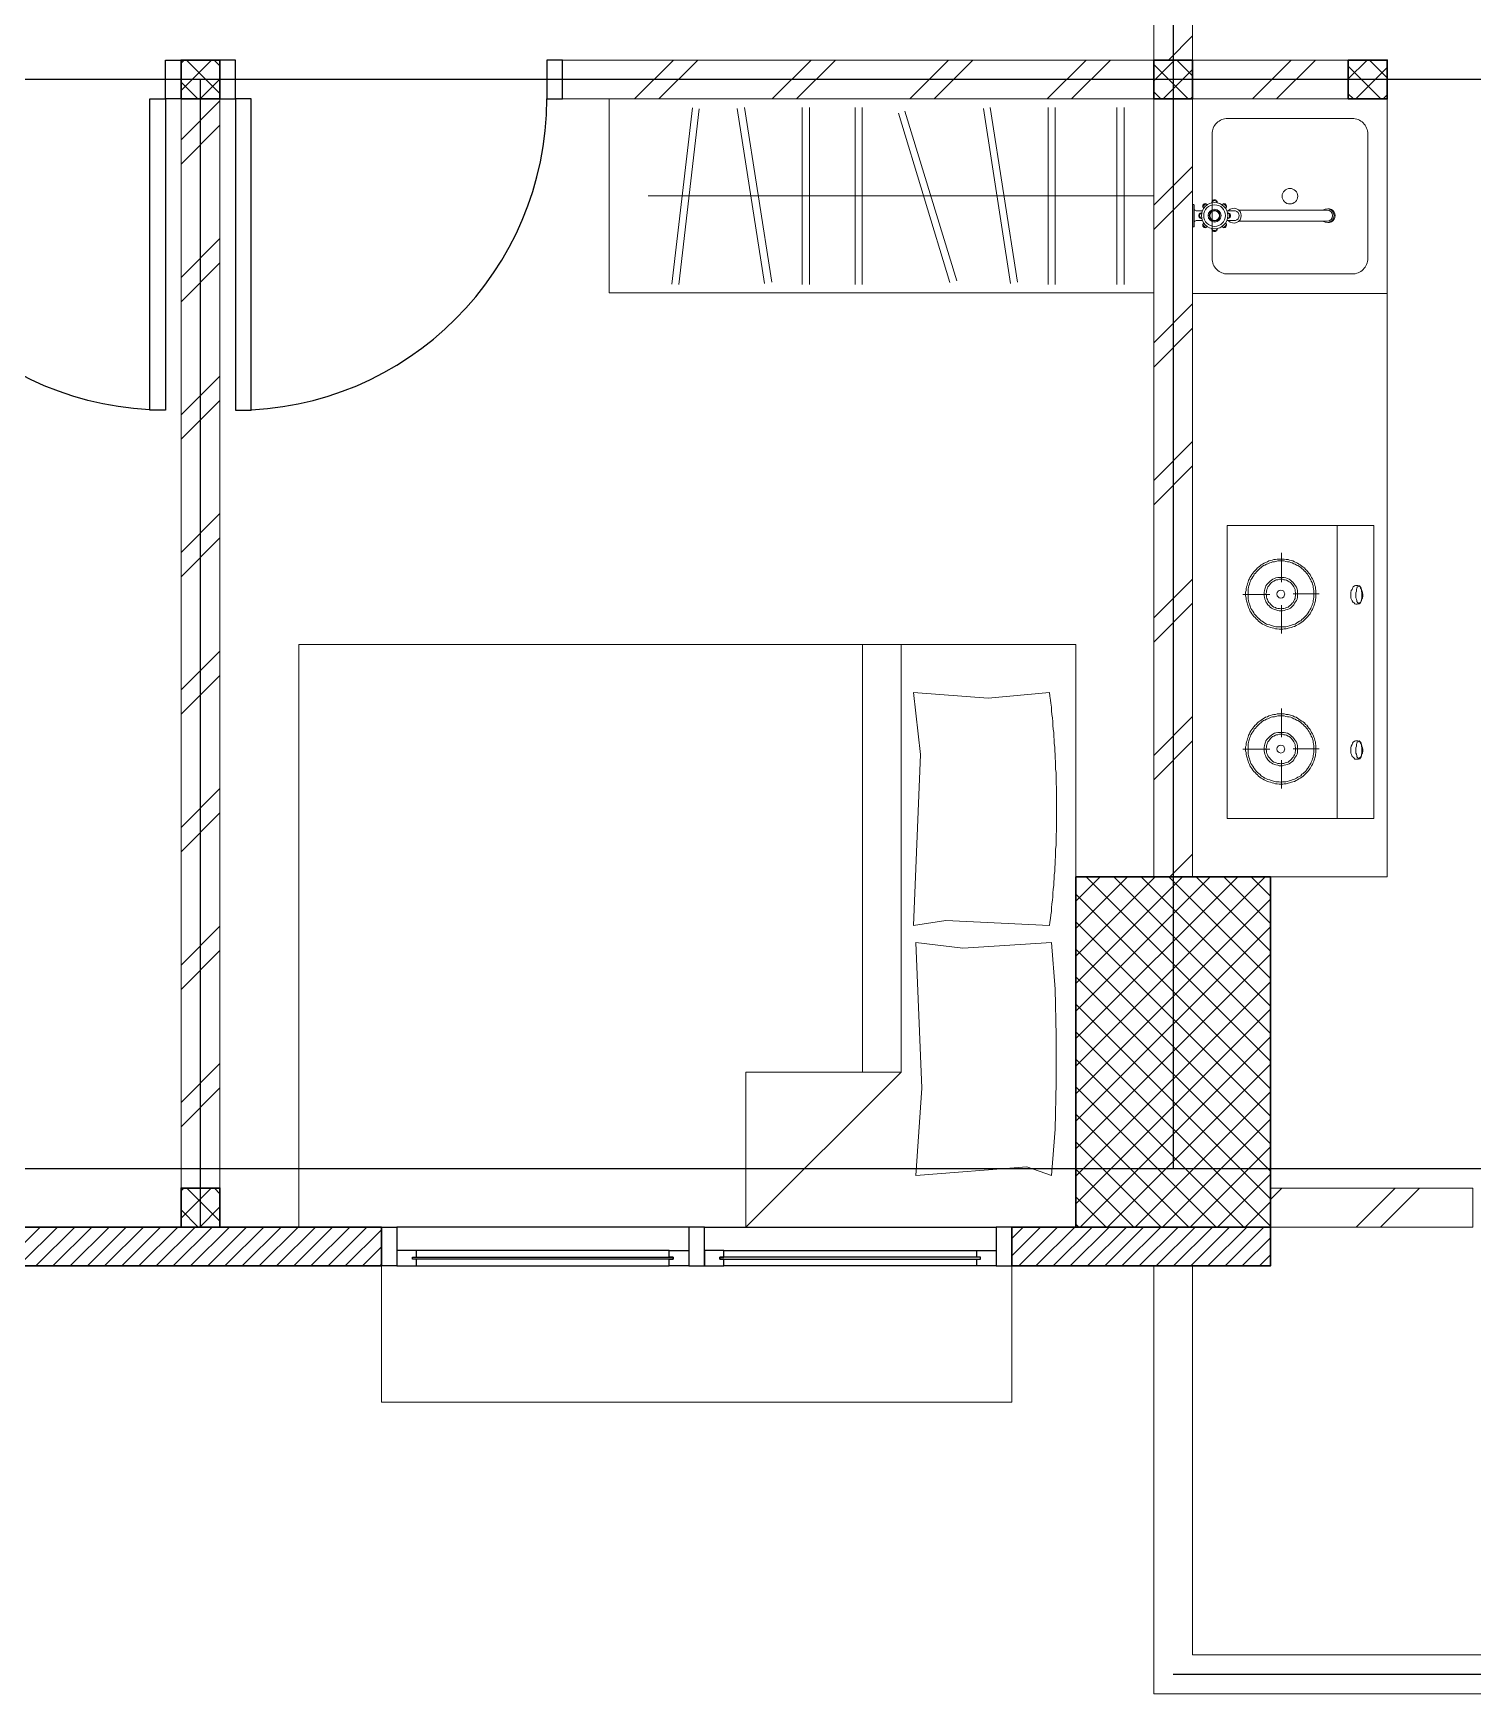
# Model space of a CAD drawing. Header units: millimetres. Extents: x -324 to 75, y -297 to 70.
# Drawn here: x -19.836 to -16.136, y 39.425 to 43.694 of the extents above; entities that cross this region are included whole.
import ezdxf

# ---------------------------------------------------------------- set-up
doc = ezdxf.new("R2010")
doc.units = ezdxf.units.MM
doc.layers.get('defpoints').update_dxf_attribs({"color": 1})
for name, color, linetype, lineweight in [('ars', 11, 'Continuous', 0), ('KOL', 1, 'Continuous', 30), ('KOLOM', 4, 'Continuous', 9), ('lan', 7, 'Continuous', 15), ('SANITAIR', 15, 'Continuous', 9), ('tem', 5, 'Continuous', 20)]:
    doc.layers.add(name, color=color, linetype=linetype, lineweight=lineweight)
doc.layers.add('as', color=1, linetype='Continuous', plot=False)
doc.layers.add('Kusen', color=30, linetype='Continuous')
pattern_1 = [(45, (68.1438, -0.8551), (-0.1767767, 0.1767767), []), (45, (68.2063, -0.8551), (-0.1767767, 0.1767767), [])]

# ---------------------------------------------------------------- blocks, each defined once
blk = doc.blocks.new('T. J1')
at = {"layer": 'Kusen'}
for p, q in [((-0.7188, 0.1), (-0.0688, 0.1)), ((0.7212, 0.1), (0.0712, 0.1)), ((-0.0688, 0.06), (-0.7188, 0.06)), ((0.0712, 0.06), (0.7212, 0.06)), ((-0.0188, 0), (-0.7688, 0)), ((0.0212, 0), (0.7712, 0))]:
    blk.add_line(p, q, dxfattribs=at)
for points in [[(-0.8088, 0), (-0.7688, 0), (-0.7688, 0.1), (-0.8088, 0.1)], [(-0.0188, 0), (0.0212, 0), (0.0212, 0.1), (-0.0188, 0.1)], [(0.8112, 0), (0.7712, 0), (0.7712, 0.1), (0.8112, 0.1)]]:
    blk.add_lwpolyline(points, close=True, dxfattribs=at)
for points in [[(-0.7188, 0.0775), (-0.7188, 0.06), (-0.7688, 0.06), (-0.7688, 0.1), (-0.7188, 0.1), (-0.7188, 0.0825), (-0.7288, 0.0825), (-0.7288, 0.0775), (-0.7188, 0.0775)], [(-0.0688, 0.0775), (-0.0688, 0.06), (-0.0188, 0.06), (-0.0188, 0.1), (-0.0688, 0.1), (-0.0688, 0.0825), (-0.0588, 0.0825), (-0.0588, 0.0775), (-0.0688, 0.0775)], [(0.0712, 0.0775), (0.0712, 0.06), (0.0212, 0.06), (0.0212, 0.1), (0.0712, 0.1), (0.0712, 0.0825), (0.0612, 0.0825), (0.0612, 0.0775), (0.0712, 0.0775)], [(0.7212, 0.0775), (0.7212, 0.06), (0.7712, 0.06), (0.7712, 0.1), (0.7212, 0.1), (0.7212, 0.0825), (0.7312, 0.0825), (0.7312, 0.0775), (0.7212, 0.0775)]]:
    blk.add_lwpolyline(points, dxfattribs=at)
at = {"layer": 'Kusen', "color": 141}
for points in [[(-0.7288, 0.0775), (-0.0588, 0.0775), (-0.0588, 0.0825), (-0.7288, 0.0825)], [(0.7312, 0.0775), (0.0612, 0.0775), (0.0612, 0.0825), (0.7312, 0.0825)]]:
    blk.add_lwpolyline(points, close=True, dxfattribs=at)
blk = doc.blocks.new('P.80')
at = {"layer": 'Kusen'}
for points in [[(-69.8094, -74.8368), (-69.7694, -74.8368), (-69.7694, -74.0368), (-69.8094, -74.0368)], [(-70.6094, -74.9368), (-70.5694, -74.9368), (-70.5694, -74.8368), (-70.6094, -74.8368)], [(-69.7694, -74.9368), (-69.7294, -74.9368), (-69.7294, -74.8368), (-69.7694, -74.8368)]]:
    blk.add_lwpolyline(points, close=True, dxfattribs=at)
blk.add_arc((-69.7694, -74.8368), 0.8, 90, 180, dxfattribs=at)
blk = doc.blocks.new('K 10.10')
at = {"layer": 'ars'}
h = blk.add_hatch(dxfattribs=at)
h.set_pattern_fill('_USER', color=256, scale=0.05, angle=45, double=1, pattern_type=0)
h.set_pattern_definition([(45, (0, 0), (-0.035355339, 0.035355339), []), (135, (0, 0), (-0.035355339, -0.035355339), [])])
h.paths.add_polyline_path([(1560.5383, 1380.4069), (1560.6383, 1380.4069), (1560.6383, 1380.5069), (1560.5383, 1380.5069)])
at = {"layer": 'KOL'}
blk.add_lwpolyline([(1560.5383, 1380.4069), (1560.6383, 1380.4069), (1560.6383, 1380.5069), (1560.5383, 1380.5069)], close=True, dxfattribs=at)
blk = doc.blocks.new('BED1')
at = {"color": 0, "linetype": 'Continuous'}
for points in [[(1.9976, 0), (1.9976, 1.4976), (0, 1.4976), (0, 0), (1.9976, 0)], [(1.5484, 1.0993), (1.1489, 1.0993), (1.1489, 1.4976), (1.5484, 1.0993)], [(1.9346, 1.3656), (1.9443, 1.2458), (1.9467, 1.1259), (1.9467, 1.0061), (1.9443, 0.8862), (1.9346, 0.7663), (1.707, 0.7809), (1.586, 0.7663), (1.6017, 1.1404), (1.586, 1.3656), (1.8717, 1.3426), (1.9346, 1.3656)], [(1.4492, 1.0993), (1.4492, 0)], [(1.5484, 1.0993), (1.5484, 0)], [(1.9298, 0.1235), (1.7724, 0.138), (1.5799, 0.1235), (1.5981, 0.2833), (1.5799, 0.7228), (1.6634, 0.7094), (1.9298, 0.7228)], [(1.9298, 0.1235), (1.931, 0.1332), (1.9322, 0.1429), (1.9334, 0.1513), (1.9346, 0.161), (1.9346, 0.1707), (1.9358, 0.1804), (1.937, 0.1889), (1.9383, 0.1985), (1.9383, 0.2082), (1.9395, 0.2179), (1.9407, 0.2264), (1.9407, 0.2361), (1.9419, 0.2458), (1.9419, 0.2542), (1.9431, 0.2639), (1.9431, 0.2736), (1.9443, 0.2833), (1.9443, 0.2918), (1.9455, 0.3015), (1.9455, 0.3111), (1.9455, 0.3208), (1.9467, 0.3293), (1.9467, 0.339), (1.9467, 0.3487), (1.9467, 0.3584), (1.9479, 0.3668), (1.9479, 0.3765), (1.9479, 0.3862), (1.9479, 0.3959), (1.9479, 0.4044), (1.9479, 0.414), (1.9479, 0.4237), (1.9479, 0.4334), (1.9479, 0.4419), (1.9479, 0.4516), (1.9479, 0.4613), (1.9479, 0.4709), (1.9479, 0.4794), (1.9467, 0.4891), (1.9467, 0.4988), (1.9467, 0.5085), (1.9467, 0.5169), (1.9455, 0.5266), (1.9455, 0.5363), (1.9455, 0.546), (1.9443, 0.5545), (1.9443, 0.5642), (1.9431, 0.5738), (1.9431, 0.5835), (1.9419, 0.592), (1.9419, 0.6017), (1.9407, 0.6114), (1.9407, 0.6199), (1.9395, 0.6295), (1.9383, 0.6392), (1.9383, 0.6489), (1.937, 0.6574), (1.9358, 0.6671), (1.9346, 0.6768), (1.9346, 0.6864), (1.9334, 0.6949), (1.9322, 0.7046), (1.931, 0.7143), (1.9298, 0.7228)]]:
    blk.add_lwpolyline(points, dxfattribs=at)
blk = doc.blocks.new('LEMARI1')
for points in [[(0.6998, 0.4988), (-0.6998, 0.4988)], [(-0.6998, 0), (0.6998, 0), (0.6998, 0.4988), (-0.6998, 0.4988), (-0.6998, 0)], [(-0.5387, 0.4758), (-0.4855, 0.023)], [(-0.4685, 0.0254), (-0.5206, 0.477)], [(-0.3002, 0.4746), (-0.3705, 0.0242)], [(-0.3523, 0.0218), (-0.2821, 0.4709)], [(-0.2034, 0.477), (-0.2034, 0.0218)], [(-0.1852, 0.0218), (-0.1852, 0.477)], [(-0.0678, 0.477), (-0.0678, 0.0218)], [(-0.0496, 0.0218), (-0.0496, 0.477)], [(0.1755, 0.4722), (0.0436, 0.0363)], [(0.3317, 0.4746), (0.2627, 0.0242)], [(0.2797, 0.0218), (0.3499, 0.4709)], [(0.4286, 0.477), (0.4286, 0.0218)], [(0.4467, 0.0218), (0.4467, 0.477)], [(0.6053, 0.477), (0.6053, 0.0218)], [(0.6235, 0.0218), (0.6235, 0.477)], [(0.0605, 0.0315), (0.1937, 0.4673)], [(0.6998, 0.2494), (-0.5993, 0.2494)]]:
    blk.add_lwpolyline(points)
blk = doc.blocks.new('typikal-1a')
at = {"layer": 'as'}
for p, q in [((0, 2.8), (6.2, 2.8)), ((2.5, -0.15), (2.5, 2.8))]:
    blk.add_line(p, q, dxfattribs=at)
at = {"layer": 'KOL'}
blk.add_lwpolyline([(2.035, -0.15), (2.96, -0.15), (2.96, -0.25), (2.035, -0.25)], close=True, dxfattribs=at)
at = {"layer": 'tem'}
for points in [[(0.05, 2.85), (-0.05, 2.85), (-0.05, 5.45), (0.05, 5.45)], [(1.57, 2.75), (0.05, 2.75), (0.05, 2.85), (1.57, 2.85)], [(0.05, 2.75), (-0.05, 2.75), (-0.05, 0.75), (0.05, 0.75)], [(2.45, 2.75), (2.55, 2.75), (2.55, -0.05), (2.45, -0.05)]]:
    blk.add_lwpolyline(points, close=True, dxfattribs=at)
at = {"layer": 'ars', "rotation": 180}
for name, p in [('LEMARI1', (0.7498, 2.75)), ('BED1', (2.2476, 1.3476))]:
    blk.add_blockref(name, p, dxfattribs=at)
at = {"layer": 'KOLOM', "extrusion": (0, 0, -1), "zscale": -1}
for p in [(-1560.5883, -1377.6569), (-1563.0883, -1377.6569), (-1563.0883, -1380.5569)]:
    blk.add_blockref('K 10.10', p, dxfattribs=at)
at = {"layer": 'Kusen', "xscale": -1, "rotation": 180}
for name, p in [('P.80', (72.1794, -72.0868)), ('T. J1', (1.2238, -0.15))]:
    blk.add_blockref(name, p, dxfattribs=at)
at = {"layer": 'Kusen', "rotation": 180}
blk.add_blockref('P.80', (-67.1794, -72.0868), dxfattribs=at)
blk = doc.blocks.new("k2'")
at = {"layer": 'ars'}
h = blk.add_hatch(dxfattribs=at)
h.set_pattern_fill('_USER', color=256, scale=0.05, angle=45, double=1, pattern_type=0)
h.set_pattern_definition([(45, (0, -4.95), (-0.03535534, 0.03535534), []), (135, (0, -4.95), (-0.03535534, -0.03535534), [])])
h.paths.add_polyline_path([(-0.25, -0.45), (0.25, -0.45), (0.25, 0.45), (-0.25, 0.45)])
at = {"layer": 'KOL'}
blk.add_lwpolyline([(-0.25, -0.45), (0.25, -0.45), (0.25, 0.45), (-0.25, 0.45)], close=True, dxfattribs=at)
blk = doc.blocks.new('KRAN DPR ATAS')
for p, q in [((-0.0289, 0), (0.0289, 0)), ((-0.0289, 0), (-0.0289, -0.0021)), ((0.0289, 0), (0.0289, -0.0021)), ((-0.0275, -0.0035), (0.0275, -0.0035)), ((-0.0127, -0.0092), (-0.0127, -0.0252)), ((0.0127, -0.0092), (0.0127, -0.0252)), ((-0.014, -0.1188), (-0.014, -0.3457)), ((-0.0127, -0.0877), (-0.0127, -0.1101)), ((0.0127, -0.0877), (0.0127, -0.1101)), ((0.014, -0.1188), (0.014, -0.3457))]:
    blk.add_line(p, q)
for radius in [0.0338, 0.0279, 0.0166, 0.0138, 0.0123]:
    blk.add_circle((0, -0.0564), radius)
for centre, radius, start, end in [((-0.0239, -0.0326), 0.00706, 39.002, 230.998), ((-0.0222, -0.0342), 0.00706, 58.1189, 211.8811), ((-0.0275, -0.0021), 0.00141, 180, 270), ((-0.0183, -0.0092), 0.00564, 0, 90), ((-0.0009, -0.0214), 0.00884, 254.902, 254.902), ((0, -0.0227), 0.00706, 354.002, 185.998), ((0, -0.025), 0.00706, 13.1189, 166.8811), ((0.0183, -0.0092), 0.00564, 90, 180), ((0.0239, -0.0326), 0.00706, 309.002, 140.998), ((0.0222, -0.0342), 0.00706, 328.1189, 121.8811), ((0.0275, -0.0021), 0.00141, 270, 0), ((-0.0338, -0.0564), 0.00706, 84.002, 275.998), ((-0.0315, -0.0564), 0.00706, 103.1189, 256.8811), ((-0.0239, -0.0803), 0.00706, 129.002, 320.998), ((-0.0222, -0.0787), 0.00706, 148.1189, 301.8811), ((0.0239, -0.0803), 0.00706, 219.002, 50.998), ((0.0222, -0.0787), 0.00706, 238.1189, 31.8811), ((0.0338, -0.0564), 0.00706, 264.002, 95.998), ((0.0315, -0.0564), 0.00706, 283.1189, 76.8811), ((0, -0.1058), 0.0191, 134.711, 45.289), ((0, -0.1058), 0.0134, 198.6717, 270), ((0, -0.0902), 0.00706, 174.002, 5.998), ((0, -0.0879), 0.00706, 193.1189, 346.8811), ((0, -0.1058), 0.0134, 270, 341.3283), ((0, -0.3457), 0.0178, 141.8277, 38.1723), ((0, -0.3484), 0.0178, 175.6641, 4.3359), ((0, -0.3457), 0.014, 180, 0)]:
    blk.add_arc(centre, radius, start, end)
blk = doc.blocks.new('KOMPOR')
for points in [[(0, 0.3765), (0, -0.3765)], [(0.0944, 0.3765), (0, 0.3765)], [(0.3765, 0.3765), (0.0944, 0.3765)], [(0.0944, 0.3765), (0.0944, -0.3765)], [(0.3765, -0.3765), (0.3765, 0.3765)], [(0.2373, 0.3063), (0.2373, 0.2312)], [(0.2385, 0.2906), (0.2337, 0.2906), (0.23, 0.2906), (0.2252, 0.2893), (0.2203, 0.2893), (0.2167, 0.2881), (0.2119, 0.2869), (0.2082, 0.2857), (0.2034, 0.2833), (0.1998, 0.2821), (0.1961, 0.2797), (0.1925, 0.2772), (0.1889, 0.276), (0.1852, 0.2724), (0.1816, 0.27), (0.178, 0.2676), (0.1755, 0.2639), (0.1719, 0.2615), (0.1695, 0.2579), (0.1671, 0.2542), (0.1634, 0.2506), (0.1622, 0.247), (0.1598, 0.2433), (0.1574, 0.2397), (0.1562, 0.2361), (0.1538, 0.2312), (0.1525, 0.2276), (0.1513, 0.2228), (0.1501, 0.2191), (0.1501, 0.2143), (0.1489, 0.2094), (0.1489, 0.2058), (0.1489, 0.201), (0.1489, 0.1961), (0.1489, 0.1913), (0.1501, 0.1864), (0.1501, 0.1828), (0.1513, 0.178), (0.1525, 0.1743), (0.1538, 0.1695), (0.1562, 0.1659), (0.1574, 0.161), (0.1598, 0.1574), (0.1622, 0.1538), (0.1634, 0.1501), (0.1671, 0.1465), (0.1695, 0.1429), (0.1719, 0.1404), (0.1755, 0.1368), (0.178, 0.1344), (0.1816, 0.1308), (0.1852, 0.1283), (0.1889, 0.1259), (0.1925, 0.1235), (0.1961, 0.1211), (0.1998, 0.1199), (0.2034, 0.1174), (0.2082, 0.1162), (0.2119, 0.115), (0.2167, 0.1138), (0.2203, 0.1126), (0.2252, 0.1114), (0.23, 0.1114), (0.2337, 0.1102), (0.2385, 0.1102), (0.2433, 0.1102), (0.2482, 0.1114), (0.253, 0.1114), (0.2567, 0.1126), (0.2615, 0.1138), (0.2651, 0.115), (0.27, 0.1162), (0.2736, 0.1174), (0.2785, 0.1199), (0.2821, 0.1211), (0.2857, 0.1235), (0.2893, 0.1259), (0.293, 0.1283), (0.2966, 0.1308), (0.299, 0.1344), (0.3027, 0.1368), (0.3051, 0.1404), (0.3087, 0.1429), (0.3111, 0.1465), (0.3136, 0.1501), (0.316, 0.1538), (0.3184, 0.1574), (0.3196, 0.161), (0.322, 0.1659), (0.3232, 0.1695), (0.3245, 0.1743), (0.3257, 0.178), (0.3269, 0.1828), (0.3281, 0.1864), (0.3281, 0.1913), (0.3293, 0.1961), (0.3293, 0.201), (0.3293, 0.2058), (0.3281, 0.2094), (0.3281, 0.2143), (0.3269, 0.2191), (0.3257, 0.2228), (0.3245, 0.2276), (0.3232, 0.2312), (0.322, 0.2361), (0.3196, 0.2397), (0.3184, 0.2433), (0.316, 0.247), (0.3136, 0.2506), (0.3111, 0.2542), (0.3087, 0.2579), (0.3051, 0.2615), (0.3027, 0.2639), (0.299, 0.2676), (0.2966, 0.27), (0.293, 0.2724), (0.2893, 0.276), (0.2857, 0.2772), (0.2821, 0.2797), (0.2785, 0.2821), (0.2736, 0.2833), (0.27, 0.2857), (0.2651, 0.2869), (0.2615, 0.2881), (0.2567, 0.2893), (0.253, 0.2893), (0.2482, 0.2906), (0.2433, 0.2906), (0.2385, 0.2906)], [(0.2385, 0.2857), (0.2349, 0.2857), (0.23, 0.2857), (0.2264, 0.2845), (0.2215, 0.2833), (0.2179, 0.2833), (0.2131, 0.2821), (0.2094, 0.2809), (0.2058, 0.2785), (0.2022, 0.2772), (0.1985, 0.2748), (0.1949, 0.2736), (0.1913, 0.2712), (0.1877, 0.2688), (0.1852, 0.2663), (0.1816, 0.2639), (0.1792, 0.2603), (0.1755, 0.2579), (0.1731, 0.2542), (0.1707, 0.2518), (0.1683, 0.2482), (0.1659, 0.2446), (0.1646, 0.2409), (0.1622, 0.2373), (0.161, 0.2337), (0.1586, 0.23), (0.1574, 0.2264), (0.1562, 0.2215), (0.1562, 0.2179), (0.155, 0.2131), (0.1538, 0.2094), (0.1538, 0.2046), (0.1538, 0.201), (0.1538, 0.1961), (0.1538, 0.1925), (0.155, 0.1877), (0.1562, 0.184), (0.1562, 0.1792), (0.1574, 0.1755), (0.1586, 0.1719), (0.161, 0.1671), (0.1622, 0.1634), (0.1646, 0.1598), (0.1659, 0.1562), (0.1683, 0.1525), (0.1707, 0.1501), (0.1731, 0.1465), (0.1755, 0.1441), (0.1792, 0.1404), (0.1816, 0.138), (0.1852, 0.1356), (0.1877, 0.132), (0.1913, 0.1308), (0.1949, 0.1283), (0.1985, 0.1259), (0.2022, 0.1235), (0.2058, 0.1223), (0.2094, 0.1211), (0.2131, 0.1199), (0.2179, 0.1186), (0.2215, 0.1174), (0.2264, 0.1162), (0.23, 0.1162), (0.2349, 0.1162), (0.2385, 0.1162), (0.2433, 0.1162), (0.247, 0.1162), (0.2518, 0.1162), (0.2554, 0.1174), (0.2603, 0.1186), (0.2639, 0.1199), (0.2676, 0.1211), (0.2724, 0.1223), (0.276, 0.1235), (0.2797, 0.1259), (0.2833, 0.1283), (0.2869, 0.1308), (0.2893, 0.132), (0.293, 0.1356), (0.2954, 0.138), (0.299, 0.1404), (0.3015, 0.1441), (0.3039, 0.1465), (0.3075, 0.1501), (0.3087, 0.1525), (0.3111, 0.1562), (0.3136, 0.1598), (0.316, 0.1634), (0.3172, 0.1671), (0.3184, 0.1719), (0.3196, 0.1755), (0.3208, 0.1792), (0.322, 0.184), (0.3232, 0.1877), (0.3232, 0.1925), (0.3232, 0.1961), (0.3232, 0.201), (0.3232, 0.2046), (0.3232, 0.2094), (0.3232, 0.2131), (0.322, 0.2179), (0.3208, 0.2215), (0.3196, 0.2264), (0.3184, 0.23), (0.3172, 0.2337), (0.316, 0.2373), (0.3136, 0.2409), (0.3111, 0.2446), (0.3087, 0.2482), (0.3075, 0.2518), (0.3039, 0.2542), (0.3015, 0.2579), (0.299, 0.2603), (0.2954, 0.2639), (0.293, 0.2663), (0.2893, 0.2688), (0.2869, 0.2712), (0.2833, 0.2736), (0.2797, 0.2748), (0.276, 0.2772), (0.2724, 0.2785), (0.2676, 0.2809), (0.2639, 0.2821), (0.2603, 0.2833), (0.2554, 0.2833), (0.2518, 0.2845), (0.247, 0.2857), (0.2433, 0.2857), (0.2385, 0.2857)], [(0.0436, 0.2228), (0.0472, 0.2228), (0.0496, 0.2215), (0.0533, 0.2191), (0.0545, 0.2155), (0.0557, 0.2119), (0.0581, 0.2094), (0.0593, 0.2046), (0.0593, 0.1998), (0.0593, 0.1949), (0.0593, 0.1901), (0.0569, 0.1864), (0.0557, 0.1828), (0.0533, 0.1792), (0.0508, 0.178), (0.0484, 0.1755), (0.046, 0.1743), (0.0424, 0.1743), (0.04, 0.1755), (0.0375, 0.178), (0.0339, 0.1792), (0.0327, 0.1828), (0.0315, 0.1864), (0.0291, 0.1901), (0.0278, 0.1949), (0.0278, 0.1998), (0.0291, 0.2046), (0.0303, 0.2094), (0.0315, 0.2119), (0.0339, 0.2155), (0.0351, 0.2191), (0.0375, 0.2215), (0.0412, 0.2228), (0.0436, 0.2228)], [(0.0375, 0.2215), (0.04, 0.2215), (0.04, 0.2203), (0.0424, 0.2179), (0.0436, 0.2155), (0.0448, 0.2119), (0.0448, 0.2082), (0.046, 0.2034), (0.046, 0.1998), (0.046, 0.1961), (0.046, 0.1913), (0.0448, 0.1877), (0.0436, 0.184), (0.0436, 0.1816), (0.0412, 0.178), (0.04, 0.1768), (0.0387, 0.1755), (0.0375, 0.1755), (0.0351, 0.1768), (0.0339, 0.178), (0.0327, 0.1816), (0.0315, 0.184), (0.0315, 0.1877), (0.0303, 0.1913), (0.0303, 0.1961), (0.0303, 0.1998), (0.0303, 0.2034), (0.0315, 0.2082), (0.0315, 0.2119), (0.0327, 0.2155), (0.0339, 0.2179), (0.0351, 0.2203), (0.0363, 0.2215), (0.0375, 0.2215)], [(0.2385, 0.2433), (0.2349, 0.2433), (0.23, 0.2433), (0.2264, 0.2421), (0.2215, 0.2409), (0.2179, 0.2385), (0.2143, 0.2361), (0.2119, 0.2337), (0.2082, 0.2312), (0.2058, 0.2276), (0.2034, 0.2252), (0.201, 0.2215), (0.1985, 0.2179), (0.1973, 0.2131), (0.1961, 0.2094), (0.1961, 0.2046), (0.1961, 0.201), (0.1961, 0.1961), (0.1961, 0.1925), (0.1973, 0.1877), (0.1985, 0.184), (0.201, 0.1804), (0.2034, 0.1768), (0.2058, 0.1731), (0.2082, 0.1707), (0.2119, 0.1671), (0.2143, 0.1646), (0.2179, 0.1622), (0.2215, 0.161), (0.2264, 0.1598), (0.23, 0.1586), (0.2349, 0.1574), (0.2385, 0.1574), (0.2433, 0.1574), (0.247, 0.1586), (0.2518, 0.1598), (0.2554, 0.161), (0.2591, 0.1622), (0.2627, 0.1646), (0.2663, 0.1671), (0.2688, 0.1707), (0.2724, 0.1731), (0.2748, 0.1768), (0.2772, 0.1804), (0.2785, 0.184), (0.2797, 0.1877), (0.2809, 0.1925), (0.2821, 0.1961), (0.2821, 0.201), (0.2821, 0.2046), (0.2809, 0.2094), (0.2797, 0.2131), (0.2785, 0.2179), (0.2772, 0.2215), (0.2748, 0.2252), (0.2724, 0.2276), (0.2688, 0.2312), (0.2663, 0.2337), (0.2627, 0.2361), (0.2591, 0.2385), (0.2554, 0.2409), (0.2518, 0.2421), (0.247, 0.2433), (0.2433, 0.2433), (0.2385, 0.2433)], [(0.2385, 0.2385), (0.2349, 0.2385), (0.2312, 0.2373), (0.2276, 0.2373), (0.224, 0.2361), (0.2203, 0.2337), (0.2179, 0.2324), (0.2143, 0.23), (0.2119, 0.2276), (0.2094, 0.2252), (0.207, 0.2215), (0.2058, 0.2191), (0.2034, 0.2155), (0.2022, 0.2119), (0.2022, 0.2082), (0.201, 0.2046), (0.201, 0.201), (0.201, 0.1973), (0.2022, 0.1925), (0.2022, 0.1889), (0.2034, 0.1864), (0.2058, 0.1828), (0.207, 0.1792), (0.2094, 0.1768), (0.2119, 0.1743), (0.2143, 0.1719), (0.2179, 0.1695), (0.2203, 0.1671), (0.224, 0.1659), (0.2276, 0.1646), (0.2312, 0.1634), (0.2349, 0.1634), (0.2385, 0.1622), (0.2421, 0.1634), (0.247, 0.1634), (0.2506, 0.1646), (0.253, 0.1659), (0.2567, 0.1671), (0.2603, 0.1695), (0.2627, 0.1719), (0.2651, 0.1743), (0.2676, 0.1768), (0.27, 0.1792), (0.2724, 0.1828), (0.2736, 0.1864), (0.2748, 0.1889), (0.276, 0.1925), (0.276, 0.1973), (0.2772, 0.201), (0.276, 0.2046), (0.276, 0.2082), (0.2748, 0.2119), (0.2736, 0.2155), (0.2724, 0.2191), (0.27, 0.2215), (0.2676, 0.2252), (0.2651, 0.2276), (0.2627, 0.23), (0.2603, 0.2324), (0.2567, 0.2337), (0.253, 0.2361), (0.2506, 0.2373), (0.247, 0.2373), (0.2421, 0.2385), (0.2385, 0.2385)], [(0.1404, 0.201), (0.207, 0.201)], [(0.2385, 0.2107), (0.2349, 0.2094), (0.2312, 0.2082), (0.23, 0.2046), (0.2288, 0.201), (0.23, 0.1961), (0.2312, 0.1937), (0.2349, 0.1913), (0.2385, 0.1901), (0.2433, 0.1913), (0.2458, 0.1937), (0.2482, 0.1961), (0.2494, 0.201), (0.2482, 0.2046), (0.2458, 0.2082), (0.2433, 0.2094), (0.2385, 0.2107)], [(0.2373, 0.0993), (0.2373, 0.1719)], [(0.3366, 0.1998), (0.2676, 0.1998)], [(0.2385, -0.1077), (0.2337, -0.1077), (0.23, -0.1077), (0.2252, -0.109), (0.2203, -0.109), (0.2167, -0.1102), (0.2119, -0.1114), (0.2082, -0.1126), (0.2034, -0.115), (0.1998, -0.1162), (0.1961, -0.1186), (0.1925, -0.1211), (0.1889, -0.1235), (0.1852, -0.1259), (0.1816, -0.1283), (0.178, -0.1308), (0.1755, -0.1344), (0.1719, -0.1368), (0.1695, -0.1404), (0.1671, -0.1441), (0.1634, -0.1477), (0.1622, -0.1513), (0.1598, -0.155), (0.1574, -0.1586), (0.1562, -0.1622), (0.1538, -0.1671), (0.1525, -0.1707), (0.1513, -0.1755), (0.1501, -0.1792), (0.1501, -0.184), (0.1489, -0.1889), (0.1489, -0.1925), (0.1489, -0.1973), (0.1489, -0.2022), (0.1489, -0.207), (0.1501, -0.2119), (0.1501, -0.2155), (0.1513, -0.2203), (0.1525, -0.224), (0.1538, -0.2288), (0.1562, -0.2324), (0.1574, -0.2373), (0.1598, -0.2409), (0.1622, -0.2446), (0.1634, -0.2482), (0.1671, -0.2518), (0.1695, -0.2554), (0.1719, -0.2579), (0.1755, -0.2615), (0.178, -0.2639), (0.1816, -0.2676), (0.1852, -0.27), (0.1889, -0.2724), (0.1925, -0.2748), (0.1961, -0.2772), (0.1998, -0.2785), (0.2034, -0.2809), (0.2082, -0.2821), (0.2119, -0.2833), (0.2167, -0.2845), (0.2203, -0.2857), (0.2252, -0.2869), (0.23, -0.2869), (0.2337, -0.2881), (0.2385, -0.2881), (0.2433, -0.2881), (0.2482, -0.2869), (0.253, -0.2869), (0.2567, -0.2857), (0.2615, -0.2845), (0.2651, -0.2833), (0.27, -0.2821), (0.2736, -0.2809), (0.2785, -0.2785), (0.2821, -0.2772), (0.2857, -0.2748), (0.2893, -0.2724), (0.293, -0.27), (0.2966, -0.2676), (0.299, -0.2639), (0.3027, -0.2615), (0.3051, -0.2579), (0.3087, -0.2554), (0.3111, -0.2518), (0.3136, -0.2482), (0.316, -0.2446), (0.3184, -0.2409), (0.3196, -0.2373), (0.322, -0.2324), (0.3232, -0.2288), (0.3245, -0.224), (0.3257, -0.2203), (0.3269, -0.2155), (0.3281, -0.2119), (0.3281, -0.207), (0.3293, -0.2022), (0.3293, -0.1973), (0.3293, -0.1925), (0.3281, -0.1889), (0.3281, -0.184), (0.3269, -0.1792), (0.3257, -0.1755), (0.3245, -0.1707), (0.3232, -0.1671), (0.322, -0.1622), (0.3196, -0.1586), (0.3184, -0.155), (0.316, -0.1513), (0.3136, -0.1477), (0.3111, -0.1441), (0.3087, -0.1404), (0.3051, -0.1368), (0.3027, -0.1344), (0.299, -0.1308), (0.2966, -0.1283), (0.293, -0.1259), (0.2893, -0.1235), (0.2857, -0.1211), (0.2821, -0.1186), (0.2785, -0.1162), (0.2736, -0.115), (0.27, -0.1126), (0.2651, -0.1114), (0.2615, -0.1102), (0.2567, -0.109), (0.253, -0.109), (0.2482, -0.1077), (0.2433, -0.1077), (0.2385, -0.1077)], [(0.2385, -0.1126), (0.2349, -0.1126), (0.23, -0.1126), (0.2264, -0.1138), (0.2215, -0.115), (0.2179, -0.115), (0.2131, -0.1162), (0.2094, -0.1174), (0.2058, -0.1199), (0.2022, -0.1211), (0.1985, -0.1235), (0.1949, -0.1247), (0.1913, -0.1271), (0.1877, -0.1295), (0.1852, -0.132), (0.1816, -0.1344), (0.1792, -0.138), (0.1755, -0.1404), (0.1731, -0.1441), (0.1707, -0.1465), (0.1683, -0.1501), (0.1659, -0.1538), (0.1646, -0.1574), (0.1622, -0.161), (0.161, -0.1646), (0.1586, -0.1683), (0.1574, -0.1719), (0.1562, -0.1768), (0.1562, -0.1804), (0.155, -0.1852), (0.1538, -0.1889), (0.1538, -0.1937), (0.1538, -0.1973), (0.1538, -0.2022), (0.1538, -0.2058), (0.155, -0.2107), (0.1562, -0.2143), (0.1562, -0.2191), (0.1574, -0.2228), (0.1586, -0.2264), (0.161, -0.2312), (0.1622, -0.2349), (0.1646, -0.2385), (0.1659, -0.2421), (0.1683, -0.2458), (0.1707, -0.2482), (0.1731, -0.2518), (0.1755, -0.2554), (0.1792, -0.2579), (0.1816, -0.2603), (0.1852, -0.2627), (0.1877, -0.2663), (0.1913, -0.2688), (0.1949, -0.27), (0.1985, -0.2724), (0.2022, -0.2748), (0.2058, -0.276), (0.2094, -0.2772), (0.2131, -0.2785), (0.2179, -0.2797), (0.2215, -0.2809), (0.2264, -0.2821), (0.23, -0.2821), (0.2349, -0.2821), (0.2385, -0.2833), (0.2433, -0.2821), (0.247, -0.2821), (0.2518, -0.2821), (0.2554, -0.2809), (0.2603, -0.2797), (0.2639, -0.2785), (0.2676, -0.2772), (0.2724, -0.276), (0.276, -0.2748), (0.2797, -0.2724), (0.2833, -0.27), (0.2869, -0.2688), (0.2893, -0.2663), (0.293, -0.2627), (0.2954, -0.2603), (0.299, -0.2579), (0.3015, -0.2554), (0.3039, -0.2518), (0.3075, -0.2482), (0.3087, -0.2458), (0.3111, -0.2421), (0.3136, -0.2385), (0.316, -0.2349), (0.3172, -0.2312), (0.3184, -0.2264), (0.3196, -0.2228), (0.3208, -0.2191), (0.322, -0.2143), (0.3232, -0.2107), (0.3232, -0.2058), (0.3232, -0.2022), (0.3232, -0.1973), (0.3232, -0.1937), (0.3232, -0.1889), (0.3232, -0.1852), (0.322, -0.1804), (0.3208, -0.1768), (0.3196, -0.1719), (0.3184, -0.1683), (0.3172, -0.1646), (0.316, -0.161), (0.3136, -0.1574), (0.3111, -0.1538), (0.3087, -0.1501), (0.3075, -0.1465), (0.3039, -0.1441), (0.3015, -0.1404), (0.299, -0.138), (0.2954, -0.1344), (0.293, -0.132), (0.2893, -0.1295), (0.2869, -0.1271), (0.2833, -0.1247), (0.2797, -0.1235), (0.276, -0.1211), (0.2724, -0.1199), (0.2676, -0.1174), (0.2639, -0.1162), (0.2603, -0.115), (0.2554, -0.115), (0.2518, -0.1138), (0.247, -0.1126), (0.2433, -0.1126), (0.2385, -0.1126)], [(0.2373, -0.0932), (0.2373, -0.1671)], [(0.2385, -0.155), (0.2349, -0.155), (0.23, -0.155), (0.2264, -0.1562), (0.2215, -0.1574), (0.2179, -0.1598), (0.2143, -0.1622), (0.2119, -0.1646), (0.2082, -0.1671), (0.2058, -0.1707), (0.2034, -0.1731), (0.201, -0.1768), (0.1985, -0.1804), (0.1973, -0.1852), (0.1961, -0.1889), (0.1961, -0.1937), (0.1961, -0.1973), (0.1961, -0.2022), (0.1961, -0.207), (0.1973, -0.2107), (0.1985, -0.2143), (0.201, -0.2179), (0.2034, -0.2215), (0.2058, -0.2252), (0.2082, -0.2288), (0.2119, -0.2312), (0.2143, -0.2337), (0.2179, -0.2361), (0.2215, -0.2373), (0.2264, -0.2385), (0.23, -0.2397), (0.2349, -0.2409), (0.2385, -0.2409), (0.2433, -0.2409), (0.247, -0.2397), (0.2518, -0.2385), (0.2554, -0.2373), (0.2591, -0.2361), (0.2627, -0.2337), (0.2663, -0.2312), (0.2688, -0.2288), (0.2724, -0.2252), (0.2748, -0.2215), (0.2772, -0.2179), (0.2785, -0.2143), (0.2797, -0.2107), (0.2809, -0.207), (0.2821, -0.2022), (0.2821, -0.1973), (0.2821, -0.1937), (0.2809, -0.1889), (0.2797, -0.1852), (0.2785, -0.1804), (0.2772, -0.1768), (0.2748, -0.1731), (0.2724, -0.1707), (0.2688, -0.1671), (0.2663, -0.1646), (0.2627, -0.1622), (0.2591, -0.1598), (0.2554, -0.1574), (0.2518, -0.1562), (0.247, -0.155), (0.2433, -0.155), (0.2385, -0.155)], [(0.2385, -0.1598), (0.2349, -0.1598), (0.2312, -0.161), (0.2276, -0.161), (0.224, -0.1622), (0.2203, -0.1646), (0.2179, -0.1659), (0.2143, -0.1683), (0.2119, -0.1707), (0.2094, -0.1731), (0.207, -0.1768), (0.2058, -0.1792), (0.2034, -0.1828), (0.2022, -0.1864), (0.2022, -0.1901), (0.201, -0.1937), (0.201, -0.1973), (0.201, -0.2022), (0.2022, -0.2058), (0.2022, -0.2094), (0.2034, -0.2131), (0.2058, -0.2155), (0.207, -0.2191), (0.2094, -0.2215), (0.2119, -0.224), (0.2143, -0.2264), (0.2179, -0.2288), (0.2203, -0.2312), (0.224, -0.2324), (0.2276, -0.2337), (0.2312, -0.2349), (0.2349, -0.2349), (0.2385, -0.2361), (0.2421, -0.2349), (0.247, -0.2349), (0.2506, -0.2337), (0.253, -0.2324), (0.2567, -0.2312), (0.2603, -0.2288), (0.2627, -0.2264), (0.2651, -0.224), (0.2676, -0.2215), (0.27, -0.2191), (0.2724, -0.2155), (0.2736, -0.2131), (0.2748, -0.2094), (0.276, -0.2058), (0.276, -0.2022), (0.2772, -0.1973), (0.276, -0.1937), (0.276, -0.1901), (0.2748, -0.1864), (0.2736, -0.1828), (0.2724, -0.1792), (0.27, -0.1768), (0.2676, -0.1731), (0.2651, -0.1707), (0.2627, -0.1683), (0.2603, -0.1659), (0.2567, -0.1646), (0.253, -0.1622), (0.2506, -0.161), (0.247, -0.161), (0.2421, -0.1598), (0.2385, -0.1598)], [(0.0436, -0.1768), (0.0472, -0.1768), (0.0496, -0.178), (0.0533, -0.1804), (0.0545, -0.1828), (0.0557, -0.1864), (0.0581, -0.1901), (0.0593, -0.1949), (0.0593, -0.1985), (0.0593, -0.2034), (0.0593, -0.2082), (0.0569, -0.2119), (0.0557, -0.2167), (0.0533, -0.2191), (0.0508, -0.2215), (0.0484, -0.224), (0.046, -0.224), (0.0424, -0.224), (0.04, -0.224), (0.0375, -0.2215), (0.0339, -0.2191), (0.0327, -0.2167), (0.0315, -0.2119), (0.0291, -0.2082), (0.0278, -0.2034), (0.0278, -0.1985), (0.0291, -0.1949), (0.0303, -0.1901), (0.0315, -0.1864), (0.0339, -0.1828), (0.0351, -0.1804), (0.0375, -0.178), (0.0412, -0.1768), (0.0436, -0.1768)], [(0.0375, -0.1768), (0.04, -0.178), (0.04, -0.1792), (0.0424, -0.1804), (0.0436, -0.1828), (0.0448, -0.1864), (0.0448, -0.1901), (0.046, -0.1949), (0.046, -0.1985), (0.046, -0.2034), (0.046, -0.2082), (0.0448, -0.2107), (0.0436, -0.2155), (0.0436, -0.2179), (0.0412, -0.2203), (0.04, -0.2228), (0.0387, -0.2228), (0.0375, -0.2228), (0.0351, -0.2228), (0.0339, -0.2203), (0.0327, -0.2179), (0.0315, -0.2155), (0.0315, -0.2107), (0.0303, -0.2082), (0.0303, -0.2034), (0.0303, -0.1985), (0.0303, -0.1949), (0.0315, -0.1901), (0.0315, -0.1864), (0.0327, -0.1828), (0.0339, -0.1804), (0.0351, -0.1792), (0.0363, -0.178), (0.0375, -0.1768)], [(0.1404, -0.1973), (0.207, -0.1973)], [(0.2385, -0.1877), (0.2349, -0.1889), (0.2312, -0.1901), (0.23, -0.1937), (0.2288, -0.1973), (0.23, -0.2022), (0.2312, -0.2046), (0.2349, -0.207), (0.2385, -0.2082), (0.2433, -0.207), (0.2458, -0.2046), (0.2482, -0.2022), (0.2494, -0.1973), (0.2482, -0.1937), (0.2458, -0.1901), (0.2433, -0.1889), (0.2385, -0.1877)], [(0.3366, -0.1985), (0.2676, -0.1985)], [(0.2373, -0.299), (0.2373, -0.2264)], [(0.0944, -0.3765), (0, -0.3765)], [(0.0944, -0.3765), (0.3765, -0.3765)]]:
    blk.add_lwpolyline(points)
blk = doc.blocks.new('A-2')
at = {"layer": 'ars'}
h = blk.add_hatch(dxfattribs=at)
h.set_pattern_fill('TEMBOK', color=256, scale=0.25)
h.set_pattern_definition([(45, (78.0438, -4.9551), (-0.1767767, 0.1767767), []), (45, (78.1063, -4.9551), (-0.1767767, 0.1767767), [])])
h.paths.add_polyline_path([(35.66, 46.9695), (35.76, 46.9695), (35.76, 45.8695), (35.66, 45.8695)])
h = blk.add_hatch(dxfattribs=at)
h.set_pattern_fill('TEMBOK', color=256, scale=0.25)
h.set_pattern_definition(pattern_1)
h.paths.add_polyline_path([(35.66, 45.8695), (34.14, 45.8695), (34.14, 45.7695), (35.66, 45.7695)])
h = blk.add_hatch(dxfattribs=at)
h.set_pattern_fill('TEMBOK', color=256, scale=0.25)
h.set_pattern_definition([(45, (78.9238, -0.8551), (-0.1767767, 0.1767767), []), (45, (78.9863, -0.8551), (-0.1767767, 0.1767767), [])])
h.paths.add_polyline_path([(36.16, 45.8695), (35.76, 45.8695), (35.76, 45.7695), (36.16, 45.7695)])
h = blk.add_hatch(dxfattribs=at)
h.set_pattern_fill('TEMBOK', color=256, scale=0.25)
h.set_pattern_definition(pattern_1)
h.paths.add_polyline_path([(33.16, 45.7695), (33.26, 45.7695), (33.26, 42.9695), (33.16, 42.9695)])
h = blk.add_hatch(dxfattribs=at)
h.set_pattern_fill('TEMBOK', color=256, scale=0.25)
h.set_pattern_definition([(45, (78.0438, -1.7551), (-0.1767767, 0.1767767), []), (45, (78.1063, -1.7551), (-0.1767767, 0.1767767), [])])
h.paths.add_polyline_path([(35.66, 45.7695), (35.76, 45.7695), (35.76, 43.7695), (35.66, 43.7695)])
h = blk.add_hatch(dxfattribs=at)
h.set_pattern_fill('TEMBOK', color=256, scale=0.25)
h.set_pattern_definition([(45, (77.5428, 39.1449), (-0.1767767, 0.1767767), []), (45, (77.6053, 39.1449), (-0.1767767, 0.1767767), [])])
h.paths.add_polyline_path([(36.48, 42.9695), (35.96, 42.9695), (35.96, 42.8695), (36.48, 42.8695)])
h = blk.add_hatch(dxfattribs=at)
h.set_pattern_fill('ANSI31', color=256, scale=0.25, angle=180, style=0)
h.set_pattern_definition([(225, (-511.968732, 382.94913), (0.0220970869, -0.0220970869), [])])
h.paths.add_polyline_path([(33.675, 42.8695), (32.75, 42.8695), (32.75, 42.7695), (33.675, 42.7695)])
h = blk.add_hatch(dxfattribs=at)
h.set_pattern_fill('ANSI31', color=256, scale=0.25, angle=180, style=0)
h.set_pattern_definition([(225, (-450.133732, 382.94913), (0.0220970869, -0.0220970869), [])])
h.paths.add_polyline_path([(35.295, 42.8695), (35.96, 42.8695), (35.96, 42.7695), (35.295, 42.7695)])
at = {"layer": 'as'}
for p, q in [((35.71, 56.1195), (35.71, 43.0195)), ((41.91, 45.8195), (35.71, 45.8195)), ((-32.49, 43.0195), (41.91, 43.0195)), ((37.31, 41.7195), (35.71, 41.7195))]:
    blk.add_line(p, q, dxfattribs=at)
at = {"layer": 'KOL'}
blk.add_lwpolyline([(35.295, 42.8695), (35.96, 42.8695), (35.96, 42.7695), (35.295, 42.7695)], close=True, dxfattribs=at)
at = {"layer": 'lan'}
for p, q in [((33.675, 42.7695), (33.675, 42.4195)), ((35.295, 42.7695), (35.295, 42.4195)), ((35.66, 42.7695), (35.66, 41.6695)), ((35.76, 42.7695), (35.76, 41.7695)), ((33.675, 42.4195), (35.295, 42.4195)), ((37.26, 41.7695), (35.76, 41.7695)), ((37.36, 41.6695), (35.66, 41.6695))]:
    blk.add_line(p, q, dxfattribs=at)
at = {"layer": 'SANITAIR'}
blk.add_lwpolyline([(36.26, 45.7695), (35.76, 45.7695), (35.76, 45.2695), (36.26, 45.2695)], close=True, dxfattribs=at)
blk.add_lwpolyline([(35.8501, 45.3195), (36.1701, 45.3195, 0.414214), (36.2101, 45.3595), (36.2101, 45.6795, 0.414214), (36.1701, 45.7195), (35.8501, 45.7195, 0.414214), (35.8101, 45.6795), (35.8101, 45.3595, 0.414214)], format="xyb", close=True, dxfattribs=at)
blk.add_circle((36.0101, 45.5195), 0.02, dxfattribs=at)
at = {"layer": 'tem'}
for p, q in [((36.26, 45.7695), (36.26, 43.7695)), ((36.26, 43.7695), (35.96, 43.7695))]:
    blk.add_line(p, q, dxfattribs=at)
for points in [[(35.76, 45.7695), (36.16, 45.7695), (36.16, 45.8695), (35.76, 45.8695)], [(36.48, 42.9695), (35.96, 42.9695), (35.96, 42.8695), (36.48, 42.8695)]]:
    blk.add_lwpolyline(points, close=True, dxfattribs=at)
at = {"layer": 'KOL', "xscale": -1, "rotation": 180}
blk.add_blockref("k2'", (35.71, 43.3195), dxfattribs=at)
at = {"layer": 'KOLOM', "extrusion": (0, 0, -1), "xscale": -1, "zscale": -1}
blk.add_blockref('K 10.10', (1524.3783, -1334.6373), dxfattribs=at)
at = {"layer": 'lan', "xscale": -1}
blk.add_blockref('typikal-1a', (35.71, 43.0195), dxfattribs=at)
at = {"layer": 'SANITAIR', "extrusion": (0, 0, -1), "zscale": -1, "rotation": 270}
blk.add_blockref('KRAN DPR ATAS', (-35.7601, 45.4695), dxfattribs=at)
at = {"layer": 'SANITAIR', "xscale": -1}
blk.add_blockref('KOMPOR', (36.2256, 44.2961), dxfattribs=at)

msp = doc.modelspace()

# ---------------------------------------------------------------- block references
at = {"layer": 'defpoints'}
msp.add_blockref('A-2', (-52.6163, -2.2441), dxfattribs=at)

doc.saveas('drawing.dxf')
